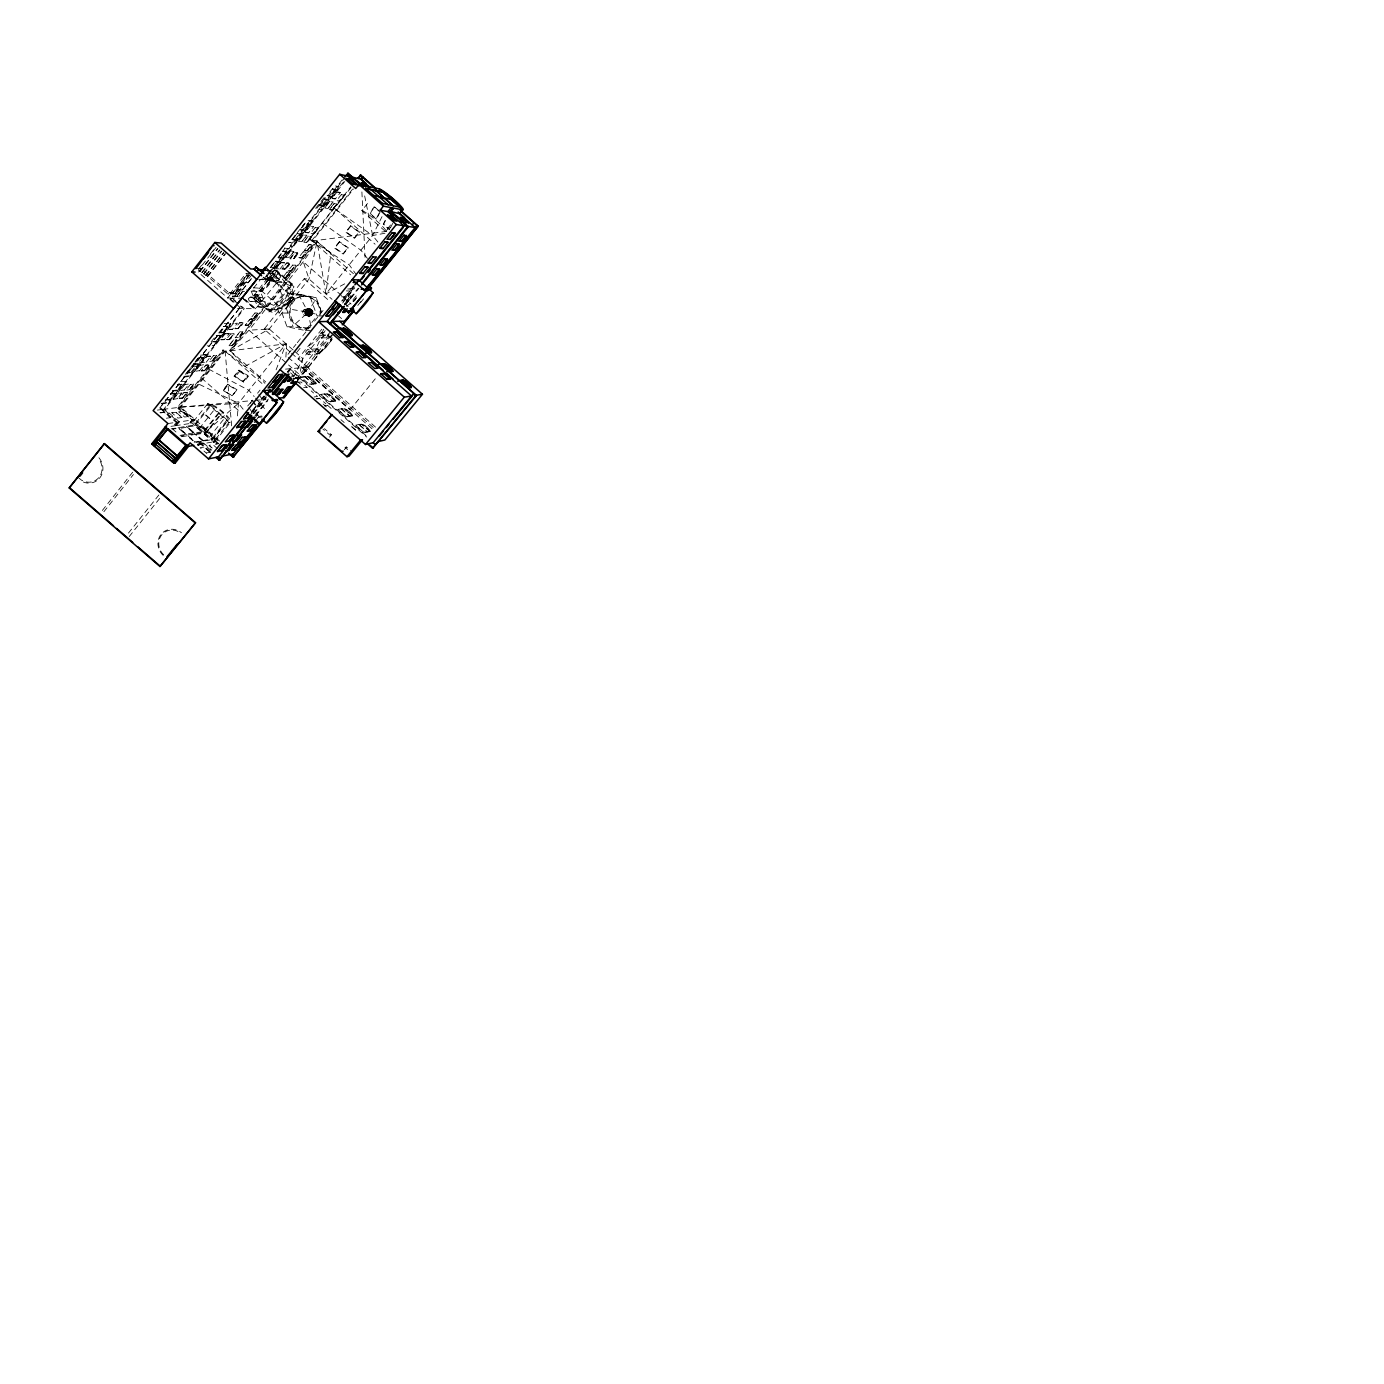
<?xml version="1.0" encoding="UTF-8"?>
<svg xmlns="http://www.w3.org/2000/svg" width="1384" height="1384" viewBox="0 0 1384 1384"><rect width="100%" height="100%" fill="white"/><g stroke="black" fill="none" stroke-linecap="round" stroke-linejoin="round"><path stroke-width="0.75" stroke-dasharray="5 3.75" d="M311.383 313.753C312.836 307.646 310.051 319.825 308.684 314.116C303.321 303.788 312.801 312.213 311.383 313.753C300.311 309.359 308.407 310.033 311.954 313.338C309.238 316.936 300.449 303.944 312.23 312.524M305.207 311.487L305.034 312.507L305.207 311.487L311.919 312.386L308.355 316.106L307.871 312.248L309.22 308.528L310.327 311.988L312.957 312.127L311.089 311.815L310.95 309.393L306.366 315.12L312.178 311.365C308.978 314.185 313.96 307.853 311.383 312.248C313.77 319.029 304.048 311.019 307.577 308.528L308.926 312.248L312.542 313.926L312.455 310.985L305.258 313.476L312.836 312.005L312.455 310.985L305.189 312.524L311.815 311.832L305.812 309.757M311.988 313.926L311.642 311.659L311.348 312.542L308.269 308.459L309.047 316.036L310.967 311.538L311.002 312.992L312.801 312.992M312.144 311.746C310.31 314.773 309.22 308.84 305.397 310.241L306.712 308.995L308.926 312.248C317.438 308.303 307.127 317.403 306.123 312.386L306.937 312.057C308.563 305.38 311.573 315.396 312.178 311.365M307.04 312.438C308.649 305.207 312.663 320.777 306.988 312.576C302.854 319.773 315.016 308.736 310.639 314.877L310.12 311.262C312.542 304.826 304.774 314.566 307.732 315.656M309.393 309.48C312.161 309.497 312.092 312.836 309.047 312.576L307.992 312.386A2.699 2.543 67.8 0 0 302.871 312.057L302.854 313.441A2.699 2.543 67.8 0 0 307.542 314.41L308.684 310.466M305.414 313.528C302.94 312.265 309.168 316.313 309.03 311.642M306.245 311.59L309.255 312.023L309.912 313.303L309.272 314.981L308.667 312.922L307.542 313.805M311.832 311.556L309.168 310.397A2.63 2.474 67.8 0 0 305.155 311.746A2.63 2.474 67.8 0 0 308.528 314.722L310.518 311.625M311.158 315.517C311.867 309.307 311.227 313.476 308.009 314.341L309.739 314.099L310.379 311.694M308.667 312.922C316.573 311.175 305.847 315.223 310.448 310.881M309.964 315.016L309.999 312.248L311.625 312.922L311.677 311.746L310.103 309.532L309.341 311.729L306.487 313.355L311.971 310.068L308.926 312.248L308.528 308.338M311.954 312.109L311.954 313.338M312.265 312.992L312.057 311.037M311.417 313.13C315.396 310.397 310.57 312.507 312.317 312.784L312.334 312.075M320.863 312.576L320.898 311.106A16.227 15.293 67.8 0 0 315.223 300.051L307.905 296.366L302.94 296.072M310.76 309.757L311.244 313.026M311.262 314.566L311.262 311.694L310.639 314.877M306.937 312.317L307.248 314.03L309.116 313.891L310.362 311.348C313.234 312.023 307.611 317.628 306.02 313.805M308.251 313.216L308.217 314.22L307.283 313.026L309.047 312.576M310.137 312.87C307.196 316.14 304.532 308.788 308.995 312.057L311.21 312.369L311.037 310.777M285.882 357.072L286.626 344.27M237.391 415.909L238.48 403.298L286.055 343.786L230.28 350.879L224.122 351.207L222.824 350.083L177.1 407.796L192.635 420.321L178.138 407.675L223.81 350.031L262.51 383.939M310.431 312.092C314.739 314.116 305.916 307.853 310.103 309.532M325.205 330.69L302.854 358.543L299.653 374.718L297.179 378.23M311.521 312.144L310.656 312.767L311.089 311.21M276.091 369.857L286.055 343.786L244.985 366.345L230.28 350.879L269.257 329.011L309.03 279.032L317.04 241.508L311.556 240.885L309.445 239.034L350.809 186.805M311.262 311.711L312.317 312.784M307.196 313.147L311.106 312.992L312.092 311.573M311.123 312.801L308.718 309.618L309.013 312.697M309.099 314.012L309.359 313.026L307.49 313.511M305.328 310.587L304.843 311.625L289.342 309.065M305.483 310.518L305.172 311.59L309.739 313.13L308.338 313.338L309.065 314.185L311.798 313.199M305.881 310.587L305.812 313.476M306.141 311.867L306.487 310.76M308.234 311.884L306.279 311.383L309.116 308.857M309.255 312.023L311.711 312.386L310.206 313.441M309.878 312.646C312.057 312.749 305.587 311.677 309.514 308.39L310.673 308.84M311.348 312.922L311.037 310.362L308.909 308.909M310.95 309.393L311.4 311.711M344.547 305.034L352.505 288.08M293.65 377.123L302.854 358.543L294.74 351.398M378.853 213.603L376.258 218.862L370.635 213.88L374.078 206.821L379.735 211.839M380.168 211.873L376.431 219.399L370.203 213.845L373.888 206.303L378.593 210.472M382.019 216.648L372.642 235.505L325.915 293.927L317.04 241.508L230.28 350.879L265.797 382.001M385.115 220.437L383.247 224.191L389.475 229.727M385.427 220.713L383.679 224.208L389.302 229.208L391.067 225.713M390.426 227.858L393.264 222.253M298.477 377.711L297.56 379.095M305.172 310.916L306.002 309.67L312.04 314.756M305.743 311.019L307.058 309.099M307.006 311.798L308.511 310.898L307.058 311.711L309.289 313.943M311.487 314.756L312.127 313.476L309.203 311.331M309.065 311.798L307.611 310.431L310.725 312.922L310.829 311.729L310.552 312.68L311.711 312.213L309.307 310.016L315.223 300.051L314.306 300.034M310.933 312.04L310.95 314.497L307.888 315.604M312.455 313.753L310.812 315.414M310.864 311.919L311.365 310.172M344.685 283.841L325.915 293.927L330.914 252.995L317.04 241.508L303.269 261.766L248.964 330.188L230.28 350.879M199.14 268.427L201.666 265.174M210.576 253.791L215.644 247.286M216.112 247.338L198.327 270.088L207.842 276.437L228.1 294.256L230.574 294.308L227.685 297.993L198.379 272.25L201.268 268.548L230.574 294.308M199.746 271.316L217.513 248.566M200.196 271.351L217.963 248.618M201.683 272.648L219.45 249.916M202.237 272.683L219.987 249.968M203.569 273.842L221.336 251.144M204.019 273.876L221.769 251.179M205.749 275.399L223.516 252.701M206.13 275.416L223.879 252.736M207.271 276.419L225.021 253.739M207.842 276.437L225.575 253.791M228.1 294.256L229.588 292.353L235.488 293.045M229.588 292.353L230.488 293.131L246.162 273.236M230.73 292.924L231.889 293.944L247.234 274.482L246.075 273.444L250.729 273.703L234.796 293.616M232.356 293.564L239.397 284.62L244.259 284.412M247.096 274.845L239.986 283.858L244.397 284.031M250.106 272.717L234.536 292.491L236.647 294.065M249.483 274.983L232.27 296.626L238.636 296.764M233.118 302.196L230.125 299.55L231.301 298.062L238.809 304.67M230.125 299.55L232.235 298.079L241.906 298.252M234.19 296.66L238.757 290.865M251.888 274.724L234.571 296.349L238.74 296.487L242.857 291.263M236.629 296.384L240.695 291.245L238.636 291.194M236.526 296.712L241.075 290.934M242.46 289.844L251.352 278.565M242.823 289.533L247.892 283.115M248.393 282.492L253.445 276.073M239.034 296.435L243.186 290.986L236.768 291.021M315.621 208.344L324.617 196.943M193.812 363.594L183.19 377.071L190.092 376.465L207.237 354.788L203.102 354.339M195.144 361.916L199.14 356.864M282.267 251.663L284.81 248.445M291.851 239.588L304.618 223.43M187.151 372.296L192.082 366.206L197.012 366.258L192.186 365.912L192.93 366.552L187.895 372.936L187.151 372.296L191.995 372.607L187.895 372.936M194.919 362.349L198.708 357.539L203.517 357.937L198.708 357.539M211.129 341.831L216.094 335.707L220.592 335.62L215.523 342.021L211.129 341.831L215.247 341.346M301.297 228.014L305.207 223.049L309.307 224.052L304.117 230.626L300.553 230.177L305.207 223.049M325.344 197.583L316.33 208.984L322.143 209.935L321.434 209.295L339.288 186.719L339.997 187.342L336.226 186.563M218.707 332.99L223.81 326.555L227.737 326.468L222.668 332.887L218.309 332.644L222.392 332.212M270.174 267.614L275.347 261.057L279.499 261.766L274.343 268.271L270.641 268.029L275.347 261.057M277.942 257.666L283.132 251.109L286.782 251.438L282.094 258.393L277.942 257.666L281.748 257.632M292.145 239.692L297.37 233.1L292.145 239.692L296.314 240.591L300.933 233.533L296.314 240.591M301.539 227.858L305.068 223.395L309.307 224.052M319.202 205.455L324.444 198.812L327.887 199.434L328.596 200.057L323.372 206.666L319.202 205.455L323.372 206.666M329.859 192.03L332.229 189.02L336.485 189.989L331.243 196.615L327.108 195.334L330.672 195.628M177.273 423.366L159.696 408.038L163.658 403.021M164.99 401.343L241.248 306.002L244.259 308.632L163.693 410.512M197.86 363.352L193.656 363.94L194.4 364.597L199.452 358.197M278.426 258.099L283.132 251.109M319.912 206.095L325.153 199.434L324.444 198.812M327.818 195.974L333.094 189.297L332.368 188.674L336.485 189.989M159.696 408.038L241.248 306.002M342.159 179.903L264.465 278.201L266.195 279.724L263.133 277.129L266.143 279.776M165.267 399.907L169.488 399.422L175.007 393.592L170.024 399.889L165.803 400.374M181.598 384.095L177.152 390.893L182.134 384.579L177.429 384.493M191.269 371.95L196.286 365.618M202.773 357.297L197.739 363.663L198.483 364.303L194.4 364.597M220.592 335.62L215.523 342.021M227.737 326.468L222.668 332.887M345.775 176.512L265.365 278.253L267.095 279.758L344.824 181.46M279.032 261.351L274.343 268.271M286.782 251.438L282.094 258.393M308.736 223.551L304.117 230.626M322.662 206.043L327.887 199.434M335.776 189.349L330.534 195.992L331.243 196.615M161.184 403.367L168.26 402.519L185.854 381.465L178.346 381.621M184.159 376.275L189.349 375.825L206.493 354.131M213.932 345.533L230.817 323.32L213.932 345.533L207.219 345.844M266.593 270.486L272.821 270.866L290.882 249.033L273.288 271.281L267.077 270.901M294.757 242.944L312.473 220.54L295.328 243.446L288.72 242.304L295.328 243.446M162.672 410.633L243.325 308.632L240.314 305.985M253.653 295.761L344.062 181.252M185.006 384.337L180.041 390.617L184.245 389.907M200.334 364.943L195.334 371.275L199.486 370.652M303.442 234.778L298.269 241.318L301.798 241.698L306.937 235.211L303.304 235.124L298.65 241.006L301.937 241.352L306.556 235.522M310.275 225.955L305.103 232.477L308.597 232.927L313.736 226.422L310.137 226.284M329.79 201.355L324.583 207.946L327.991 208.517L333.163 201.96L329.651 201.701L324.963 207.635L328.129 208.171L332.8 202.272M173.536 399.094L178.017 393.437L181.84 393.021L177.394 398.644L173.156 399.405L178.121 393.142L182.221 392.693L177.29 398.938M233.55 323.25L228.498 329.634L232.356 329.53L237.391 323.181L233.429 323.562M285.986 256.992L290.623 251.144L293.944 251.456L289.342 257.268L285.623 257.303L290.761 250.815L294.325 251.144L289.204 257.597M253.618 298.477L275.762 270.486L276.99 270.572L292.318 284.083L270.174 311.954L253.618 298.477L270.174 311.954M254.898 298.512L262.96 288.305A5.709 1.367 -50 0 0 268.427 284.17A5.709 1.367 -50 0 0 269.447 279.845M276.99 270.572L270.797 278.409A8.2 1.938 -49.1 0 1 269.136 284.585A8.2 1.938 -49.1 0 1 261.213 290.519L252.649 290.259M256.178 298.408L277.146 271.939L293.996 286.799L290.052 293.719L291.021 284.17L293.287 293.806L281.644 308.424L270.036 310.604L278.357 308.407L273.011 313.216L256.178 298.408L281.644 308.424M184.141 390.202L189.089 383.939L184.902 384.631M199.365 370.947L204.348 364.667L200.23 365.255M206.13 362.314L211.112 356.017L207.133 356.259L202.133 362.591L206.233 362.02M279.879 269.102L284.983 262.649L281.385 262.389L276.246 268.859L280.018 268.773M190.525 384.285L185.785 390.288L189.089 389.683M213.534 355.532L208.759 361.553L211.977 361.086L216.302 355.619M230.799 333.717L226.007 339.772L229.069 339.651A3.944 0.917 -48.7 0 0 232.668 336.589A3.944 0.917 -48.7 0 0 233.844 333.63L230.695 333.994M290.259 258.583L294.723 252.943L297.318 253.185M308.321 236.093L303.407 242.304L306.279 242.321M334.149 203.465L329.202 209.728L331.849 210.16A4.014 0.934 -49.8 0 0 335.378 207.237A4.014 0.934 -49.8 0 0 336.796 203.932L334.028 203.759L329.513 209.451L331.987 209.866M303.719 242.044L308.2 236.387L311.054 236.422A3.996 0.934 -49.5 0 1 309.722 239.64C302.127 247.598 314.67 231.612 309.618 239.622A3.996 0.934 -49.5 0 1 306.158 242.598L311.054 236.422M315.258 227.443L310.345 233.671L313.182 233.706L317.663 228.066M341.433 194.469L336.468 200.732L339.218 200.922M182.429 398.142L187.151 392.191L183.934 392.537L179.193 398.505L182.429 398.142A3.91 0.9 -48.2 0 0 186.096 395.011A3.91 0.9 -48.2 0 0 187.151 392.191M193.708 383.974L188.985 389.942A3.91 0.9 -48.3 0 0 192.635 386.828A3.91 0.9 -48.3 0 0 193.708 383.974L190.421 384.544M204.278 370.774L209.019 364.788L205.887 365.013L201.113 371.033L204.278 370.774A3.927 0.9 -48.5 0 0 207.911 367.694C212.167 360.134 200.507 375.739 207.808 367.694A3.927 0.9 -48.5 0 0 209.019 364.788M284.723 269.171L289.585 263.029L286.765 262.822L281.886 268.998L284.723 269.171A3.979 0.934 -49.3 0 0 288.287 266.178C293.01 258.272 280.848 274.205 288.201 266.178A3.979 0.934 -49.3 0 0 289.585 263.029M297.629 252.909L292.751 259.085A3.979 0.934 -49.4 0 0 296.314 256.092C301.072 248.134 288.875 264.119 296.228 256.092A3.979 0.934 -49.4 0 0 297.629 252.909L294.844 252.667L289.948 258.843L292.872 258.791M216.631 355.342L211.873 361.345A3.927 0.917 -48.5 0 0 215.506 358.266A3.927 0.917 -48.5 0 0 216.631 355.342L213.43 355.792M229.069 339.651L233.844 333.63M237.858 328.665L242.667 322.61L239.657 322.662L234.847 328.752L237.858 328.665A3.944 0.917 -48.8 0 0 241.473 325.621A3.944 0.917 -48.8 0 0 242.667 322.61M331.849 210.16L336.796 203.932M315.137 227.737L317.974 227.806L313.061 234A3.996 0.934 -49.6 0 0 316.607 231.042L317.939 228.204M341.294 194.763L344.028 194.971L339.08 201.216A4.014 0.934 -49.8 0 0 342.609 198.293L343.889 195.3M309.445 239.034L351.674 186.788M243.29 298.996L255.088 309.393L255.659 308.684L245.314 299.601M258.652 279.43L278.115 280.346L279.378 279.482L255.088 309.393M178.38 408.92L224.122 351.207M311.556 240.885L352.609 189.072M233.481 339.945L228.723 345.931L231.837 345.516M287.145 271.904L282.319 277.994L285.242 277.855L289.619 272.337M292.785 264.915L287.958 271.022L290.744 271.195A3.927 0.9 -49.3 0 0 294.256 268.219A3.927 0.9 -49.3 0 0 295.553 265.123L292.664 265.192M303.356 251.68L298.494 257.787L301.245 258.029A3.944 0.917 -49.4 0 0 304.757 255.071L305.933 252.234M229.052 345.654L233.377 340.204L236.474 339.824A3.893 0.9 -48.7 0 1 235.315 342.748C227.841 350.671 239.847 335.239 235.211 342.765A3.893 0.9 -48.7 0 1 231.733 345.792L236.474 339.824M235.453 337.523L239.778 332.056L242.875 332.039L238.446 337.385M255.037 312.853L250.262 318.874L253.203 318.839A3.91 0.9 -48.9 0 0 256.749 315.846L257.822 313.13M179.418 408.799L225.108 351.155L259.292 377.278L264.932 383.351M356.588 275.07L349.2 264.811L312.334 240.972L353.525 189.002M242.857 331.71L238.117 337.679A3.893 0.9 -48.8 0 0 241.681 334.651A3.893 0.9 -48.8 0 0 242.857 331.71L239.882 331.797L235.142 337.782L238.221 337.419M247.995 325.292L252.753 319.306L249.812 319.323L245.055 325.344L247.995 325.292A3.893 0.9 -48.9 0 0 251.559 322.282C255.971 314.618 244.224 330.222 251.456 322.282A3.893 0.9 -48.9 0 0 252.753 319.306M257.632 313.113L253.307 318.579L250.59 318.614M289.931 272.077L285.121 278.132A3.927 0.9 -49.2 0 0 288.65 275.174A3.927 0.9 -49.2 0 0 289.931 272.077L287.024 272.181M290.744 271.195L295.553 265.123M301.245 258.029L306.072 251.923L303.234 251.957M306.954 250.867L311.781 244.778L309.082 244.484L304.221 250.608L306.954 250.867A3.944 0.917 -49.5 0 0 310.466 247.926A3.944 0.917 -49.5 0 0 311.781 244.778M253.203 318.839L257.96 312.853L254.933 313.113M102.364 510.437L133.245 471.494M229.346 350.93L264.24 306.919M283.547 282.578L316.209 241.404M103.869 511.751L133.418 474.504M257.614 306.729L272.994 310.016L282.838 297.82L277.267 282.336L261.853 279.066L270.849 279.482L285.934 282.682L266.645 306.798L257.614 306.729L250.833 290.207M174.246 424.663L177.083 422.189L174.246 424.663L175.422 425.701L178.346 422.016L163.745 409.283L157.378 410.096M175.249 425.718L178.173 422.051M176.443 425.545L179.349 421.878L193.985 419.75L191.113 423.348L176.443 425.545L175.249 424.507M268.928 311.954L291.107 284.031L292.318 284.083M261.213 290.519L278.374 305.639L287.993 293.546L270.797 278.409L262.441 278.063M288.045 313.043L279.049 313.061L277.336 308.407L289.031 293.685L297.923 293.927L316.209 297.664L322.126 313.891M289.948 351.813L264.154 329.132L304.203 278.772L309.03 279.032L332.056 299.342M191.113 423.348L190.058 422.431L192.497 419.352L193.552 420.286M190.058 422.431L193.518 419.214M279.049 313.061L293.702 294.636L302.525 294.878M207.565 403.799L192.134 423.193A14.688 3.495 38.1 0 1 208.154 431.635A14.688 3.495 38.1 0 1 213.482 441.825L228.948 422.483A14.722 3.356 38.3 0 0 223.499 412.397A14.722 3.356 38.3 0 0 207.565 403.799L228.948 422.483M390.548 224.987L385.392 231.439L361.864 210.576L369.597 200.87M287.682 304.445L293.235 297.768A4.394 0.969 -49.1 0 1 291.903 300.778L291.194 301.66A4.394 0.969 -49.1 0 1 288.322 304.255L287.526 304.428A4.394 0.969 -49.1 0 1 288.858 301.435L289.567 300.536A4.394 0.969 -49.1 0 1 292.941 297.733L293.01 297.75M287.941 304.411L293.235 297.768M277.336 308.407L286.367 308.459L297.923 293.927M209.676 405.65L194.244 425.026L171.149 428.867M195.282 424.957L210.956 405.547A11.626 2.647 38.3 0 1 222.582 412.536A11.626 2.647 38.3 0 1 227.962 420.407L212.513 439.714L195.542 424.905A11.608 2.751 38.1 0 1 207.202 431.791A11.608 2.751 38.1 0 1 212.513 439.714M223.43 390.202L227.824 384.7L236.664 390.219L232.287 395.72L223.689 390.599L227.824 384.7M238.982 370.566L239.553 371.466L235.142 377.002L234.571 376.102L238.982 370.566L247.528 375.773L248.117 376.656L243.705 382.174L234.017 376.223L238.913 370.082L248.082 375.652L243.203 381.759M199.313 428.469L214.745 409.128M243.705 382.174L243.134 381.275L247.528 375.773M218.274 413.141L202.825 432.517L180.958 436.098M219.208 413.02L203.759 432.362L207.202 431.791M204.59 434.057L220.039 414.698M205.524 433.901L222.582 412.536M210.783 450.302L200.196 441.063L197.272 444.731L198.102 445.458L200.732 443.174L199.054 445.285L198.223 444.558L201.147 440.89L211.735 450.129M128.487 533.065L159.471 494.261M129.231 536.542L160.215 497.756M209.347 437.223L224.779 417.899M226.613 420.442L211.147 439.766L195.352 442.551L178.086 427.5M212.236 439.749L227.962 420.407M198.223 444.558L212.496 441.998L215.368 438.399L218.603 441.237M213.067 442.499L215.368 440.666L214.053 442.309L212.496 441.998M214.883 441.669L230.332 422.362M281.955 313.043L287.007 326.78L305.397 330.551L317.074 315.95L322.853 315.915M385.963 231.232L391.274 224.589M287.976 354.321L295.968 344.357M297.3 342.678L313.268 322.732M314.601 321.071L318.597 316.071M319.929 314.41L323.925 309.428M257.562 393.177L260.019 390.115M247.701 405.945L252.39 400.633M250.193 403.367L252.493 400.132M296.937 352.176L300.882 347.246M261.42 398.557L263.981 395.997M256.196 406.342L251.49 411.671L260.244 401.429M261.247 400.149L265.053 395.392M251.68 412.345L256.576 406.239L253.514 401.654M249.812 415.286L252.338 412.121M261.818 416.013L259.137 416.428L252.943 411.29L264.776 396.551M344.495 297.197L349.702 290.692M353.508 285.848L351.155 288.789L348.093 288.668M348.214 306.677L341.831 301.055L353.525 286.471M253.03 413.695L266.368 397.07M343.18 301.349L353.958 287.907M253.929 413.557L265.918 398.627M287.232 372.054L289.896 368.732L307.577 367.141L297.249 379.977M321.849 329.184L298.01 358.888L302.854 358.543M342.627 303.027L354.737 287.941M287.872 371.881L289.81 369.476M287.768 372.988L290.657 369.407M253.653 288.01L260.4 279.585L269.205 279.983M266.645 306.798L259.967 290.484L268.219 279.793L269.672 278.426L270.849 279.482M305.449 352.228L307.715 349.391L316.521 348.872L319.306 351.311L317.057 354.096L308.269 354.702L305.449 352.228L319.306 351.311L317.957 350.117A9.238 3.616 -55.9 0 1 321.209 338.855A9.238 3.616 -55.9 0 1 329.029 336.347L317.957 350.117M332.679 334.772L330.43 337.575L321.78 337.938L318.96 335.464L321.244 332.627L326.434 332.437M254.985 415.65L268.288 399.076M255.884 415.511L267.839 400.616M344.858 304.826L358.197 288.201M254.673 418.262L259.552 412.328L255.729 413.176M345.637 304.826L358.975 288.235M308.269 354.702L310.535 351.882L307.715 349.391M321.78 337.938L324.064 335.101L328.371 334.945M255.659 420.632L259.24 416.169M356.19 295.83L351.674 301.435L353.56 301.452L356.916 297.266M356.276 297.889L353.768 301.003L352.193 300.968M316.521 348.872L314.289 351.64L317.057 354.096A12.664 2.508 -48.9 0 0 323.942 349.322A12.664 2.508 -48.9 0 0 332.073 339.27M318.96 335.464L327.645 335.118L329.894 332.316M329.081 334.132L302.093 367.729L350.014 409.82L351.64 408.47M375.497 427.102L306.193 366.189L303.771 366.397L302.75 367.66L350.619 409.733M293.391 380.168L295.553 377.469L298.096 377.209M306.193 366.189L305.172 367.452L300.051 367.85L288.132 357.297M331.624 334.963L299.653 374.718L288.564 364.978M297.577 380.271L331.658 337.904M357.781 305.432L361.656 300.605M297.3 381.171L332.229 337.782M360.428 302.733L365.791 296.055M350.014 409.82L377.157 376.483M329.513 437.136L331.433 434.784L324.444 428.659M344.287 449.748L346.536 447.015L350.671 450.648M309.428 310.016L306.539 310.967M305.916 314.272L294.93 324.288M309.272 314.981L310.656 314.03M306.106 310.431L308.113 309.359M308.39 310.967L309.826 310.379A2.612 2.474 67.8 0 1 309.151 314.722L307.144 314.998M307.058 311.711L310.829 311.192M311.625 313.874C307.058 317.836 306.037 307.144 311.279 310.397M308.009 314.341L310.016 311.711M207.444 430.459L238.48 403.298L243.584 409.802M309.566 314.185L310.31 313.216L311.763 314.082L310.154 312.473M346.294 306.348L355.048 300.172M309.168 312.819L310.76 311.919M187.619 416.342L187.757 416.273A3.72 0.882 38 0 0 185.992 413.851A3.72 0.882 38 0 0 182.48 411.671L182.221 411.636M306.054 309.791L307.888 308.667M307.231 310.933L309.341 311.452L309.653 310.293L311.538 311.746M305.829 315.05L307.68 314.099A2.906 2.751 67.8 0 0 305.968 309.341L305.241 309.289A2.906 2.751 67.8 0 0 302.785 312.369L302.958 313.113A2.906 2.751 67.8 0 0 305.103 315.016L308.684 314.895L311.106 327.402M311.383 315.085L308.148 315.31L306.245 312.888M309.964 315.846L311.348 315.414M260.071 301.747L260.227 301.677A3.72 1.003 68.4 0 0 259.794 298.338A3.72 1.003 68.4 0 0 257.787 294.965L257.58 294.878M311.192 311.85L311.867 312.005M182.775 397.848L187.03 392.45M189.314 389.648L193.587 384.25M212.202 361.051L216.51 355.619M229.398 339.374L233.861 333.959M238.204 328.371L242.667 322.956M253.514 318.562L256.645 315.846A3.91 0.9 -48.9 0 0 257.96 312.853M285.45 277.855L289.792 272.371M291.055 270.901L295.415 265.417M346.536 447.015L344.997 447.361L349.149 451.011M301.574 257.735L304.67 255.071A3.944 0.917 -49.4 0 0 306.072 251.923M303.875 296.089L299.013 296.903M307.334 308.667L308.822 308.459M307.213 309.03L310.777 309.203M307.265 250.59L311.642 245.072M309.047 316.036L310.518 315.846M367.296 431.531L369.217 431.133M369.874 431.548L364.13 432.76L355.515 425.199L361.362 424.058A5.778 1.142 39.5 0 1 367.21 427.483A5.778 1.142 39.5 0 1 369.874 431.548L361.362 424.058M331.433 434.784L329.876 435.095L322.87 428.971M359.753 424.923L361.691 424.542M206.372 452.983L210.091 452.257M313.389 233.723L316.521 231.042A3.996 0.934 -49.6 0 0 317.974 227.806M215.817 444.229L218.655 443.71M384.977 233.256L372.642 235.505L336.727 210.212M215.437 444.022L218.499 443.468M198.102 445.458L199.054 445.285M349.218 415.944L345.931 416.532L338.284 409.82L341.623 409.266M351.501 415.529L349.529 415.875L341.986 409.232L343.976 408.92M352.176 415.944L346.242 416.999L337.627 409.422L343.647 408.436A5.795 1.142 39.4 0 1 349.564 411.913A5.259 1.038 39.4 0 1 352.159 415.511L344.46 408.747A5.259 1.038 39.4 0 1 349.425 411.93A5.795 1.142 39.4 0 1 352.176 415.944L343.647 408.436M194.123 442.136L215.368 438.399M315.552 383.472L315.812 383.42A5.294 1.038 39.2 0 0 313.13 379.908A5.294 1.038 39.2 0 0 308.078 376.638L307.802 376.656M181.633 436.704L187.238 435.787L192.947 440.769M180.093 435.372L185.646 434.455L178.571 428.296L172.862 429.075M339.409 200.94L342.523 198.275A4.014 0.934 -49.8 0 0 344.028 194.971M258.081 417.553L262.251 416.895M324.462 405.945L327.61 405.46M170.976 426.358L175.422 425.701M332.247 401.066L328.856 401.568L321.192 394.838L324.635 394.388M332.558 400.997L334.599 400.703M335.274 401.118L329.167 402.017L320.534 394.44L326.728 393.61A5.813 1.142 39.3 0 1 332.696 397.122A5.813 1.142 39.3 0 1 335.274 401.118L326.728 393.61M167.931 423.539L178.346 422.016M316.521 398.973L319.721 398.523M187.791 416.601L184.608 417.051L178.605 411.827L181.823 411.411A4.048 0.952 38 0 1 186.096 413.833A4.048 0.952 38 0 1 187.791 416.601L181.823 411.411M316.088 398.713L319.514 398.229L325.88 403.817M166.34 418.228L170.543 417.639M314.099 396.966L317.542 396.481L311.175 390.893M324.998 394.353L327.057 394.077M172.048 412.847L175.889 412.345L181.546 417.276M160.406 412.916L164.367 412.397L170.094 417.38M312.334 240.972L386.759 231.387M159.939 412.657L164.194 412.103M161.738 403.851L168.26 402.519M303.615 387.693L306.885 387.312M309.186 384.112L312.697 383.714M315.812 383.835L309.497 384.562L300.847 376.967L307.248 376.31A5.83 1.142 39.2 0 1 313.268 379.891A5.83 1.142 39.2 0 1 315.812 383.835L307.248 376.31M179.522 398.229L182.532 397.883M310.466 312.507L308.113 309.947M297.404 382.365L300.933 381.967L307.317 387.572M170.267 393.558L174.47 393.108M170.82 394.042L175.007 393.592M183.83 392.779L186.823 392.468M172.412 390.842L177.152 390.893M293.183 378.541L296.505 378.195M301.522 377.382L305.068 377.019M293.373 378.818L296.937 378.455L290.553 372.85M295.674 377.209L298.408 377.486M172.792 390.513L176.702 390.115M291.661 376.31L293.373 376.137M291.851 375.877L293.91 375.687M177.982 384.977L182.134 384.579M177.325 384.787L181.2 384.423M219.589 441.046L180.733 407.138L253.134 400.53M255.262 400.339L265.953 399.37M285.502 369.13L289.048 368.819L366.777 437.084M204.365 370.514L201.441 370.756L205.784 365.272L208.69 365.065M312.68 311.988L308.926 312.248L310.466 308.718L311.487 309.393M180.733 407.138L238.48 403.298L197.341 383.42M207.012 356.57L210.731 356.345M198.604 357.851L202.393 357.626M293.114 349.979L269.257 329.011L248.964 330.188L286.99 363.577M200.472 355.186L207.237 354.788M222.824 350.083L223.81 350.031M220.765 339.564L224.416 339.426M226.336 339.512L229.173 339.391M216.215 335.395L220.177 335.274M225.315 333.821L228.931 333.717M305.397 330.551L311.262 330.378M264.154 329.132L269.257 329.011M306.262 328.233L307.196 328.216L299.307 326.607L295.865 324.271A16.227 15.293 67.8 0 1 299.947 296.92L306.573 309.445L308.58 309.532M228.879 329.305L232.495 329.219M235.159 328.475L237.979 328.406M287.007 326.78L293.045 326.641L307.213 329.548M248.099 325.032L245.366 325.084L249.708 319.6L252.424 319.566M227.339 326.105L223.81 326.555M223.274 326.503L226.959 326.434M224.243 323.441L231.215 323.683M239.553 322.939L242.338 322.887M305.847 314.341L304.999 313.113M305.466 313.77L306.573 315.206M309.722 314.064L309.203 314.566A2.612 2.474 67.8 0 1 305.777 311.746A2.612 2.474 67.8 0 1 309.808 310.293M307.836 312.403L310.31 312.992M310.345 312.749L318.701 314.791M308.286 311.988L311.798 311.867M307.559 310.864L309.532 311.158L308.303 311.348M305.241 309.289L307.577 309.324M270.572 309.878L271.818 309.895M237.546 308.615L255.659 308.684M239.138 307.49L240.072 307.49L235.557 303.528M284.516 304.826L287.543 304.843M260.106 302.11L257.199 302.075L254.431 294.446L257.355 294.515A4.066 1.09 68.4 0 1 259.898 298.338A4.066 1.09 68.4 0 1 260.106 302.11L257.355 294.515M251.058 301.591L261.092 301.729M227.685 297.993L231.301 298.062M348.249 301.176L346.657 301.141L350.446 296.418L352.038 296.453M232.529 296.418L234.259 296.453M290.519 297.283L293.235 297.352M296.557 294.723L316.209 297.664M250.573 297.11L260.625 297.318M231.889 293.944L236.802 293.668M254.673 294.792L257.372 294.844M341.554 296.781L344.651 296.868M230.488 293.131L236.889 293.443M243.048 291.332L244.553 291.367M252.026 291.28L261.161 291.54M237.685 289.688L247.148 289.983M346.277 290.899L349.339 291.003M253.445 287.82L261.732 288.287M239.259 285L241.387 285.087M241.733 284.948L243.515 285.017M347.73 288.979L351 289.118M240.591 283.357L244.484 283.824M290.813 285.986L285.502 283.582M243.169 282.89L248.134 282.474M273.461 281.333L276.281 281.385M277.129 282.301L285.934 282.682M269.136 277.873L278.72 278.357M246.888 275.364L248.878 275.468M266.161 276.073L267.06 276.108M268.669 273.375L278.253 273.911M196.251 268.254L201.268 268.548M288.27 270.745L290.848 270.918M284.844 268.894L282.198 268.721L286.644 263.098L289.273 263.306M270.555 267.302L274.015 267.527M308.269 308.459L309.774 308.528M308.096 315.985L309.601 316.036M281.246 262.718L284.62 262.96M275.208 261.403L279.499 261.766M298.806 257.528L301.366 257.753M282.993 251.438L287.249 251.853M284.325 248.03L290.882 249.033M307.075 250.59L304.549 250.348L308.961 244.76L311.469 245.037M269.672 280.035L275.952 281.281M288.858 301.435L291.194 301.66M289.567 300.536L291.903 300.778M292.526 239.38L295.882 239.743M297.214 233.429L301.504 234.034M305.466 232.183L308.736 232.581M300.363 229.346L303.684 229.779M269.396 279.966L270.278 280.122M313.043 221.059L307.161 220.194M261.541 288.097L262.96 288.305M270.053 280.052L272.89 280.571M319.566 205.143L322.801 205.697M324.306 199.158L328.596 200.057M332.264 198.102L335.395 198.69M336.952 192.168L340.066 192.791M289.031 293.685L293.702 294.636M312.663 313.009L308.926 312.248L311.296 309.289L312.109 310.362M272.873 280.589L273.911 280.779M335.516 185.923L339.288 186.719M266.091 279.793L273.703 281.402M273.807 280.779L274.845 280.987M274.672 280.969L275.641 281.177M310.673 311.954L311.746 312.767M309.22 308.528L311.521 309.687M307.992 309.359L309.86 310.154M307.075 315.31L308.649 315.985M307.179 315.656L308.355 316.106M234.571 376.102L243.134 381.275M239.553 371.466L248.117 376.656M306.366 315.12L307.404 315.777M78.663 477.878L81.241 479.988A14.965 13.857 58.7 0 0 99.112 477.272A14.965 13.857 58.7 0 0 98.299 458.329M217.599 448.745L212.911 444.662L208.984 445.371L212.133 448.105M209.434 445.613L212.254 448.087M202.86 440.372L196.078 434.455L203.275 433.261L210.005 439.126M186.252 426.255L203.327 441.15M202.462 440.648L195.265 434.386L187.74 435.631L195.006 441.963M179.349 421.878L164.765 409.162L179.695 407.277L194.573 420.13M160.717 407.917L178.276 423.227M199.901 442.465L210.42 451.617M210.524 452.516L204.209 446.997L200.178 447.741L206.545 453.277M198.95 442.62L209.468 451.807M172.204 428.694L177.273 433.123M201.545 378.126L240.643 412.311M210.714 405.599L227.685 420.442M206.095 415.113L211.648 419.957M205.541 415.062L211.7 420.442M214.797 440.181L218.499 443.399M213.811 440.354L217.513 443.572M204.175 432.587L212.219 439.472A11.072 2.63 38.1 0 0 209.226 433.867L207.358 432.067M191.078 422.276L214.053 442.309M327.402 405.166L333.769 410.754M351.709 426.635L358.058 432.206M351.917 426.929L357.643 431.964M297.197 381.257L300.432 384.112M323.112 404.024L326.365 406.879M340.948 419.681L344.183 422.518M208.673 369.13L248.861 390.305L254.206 396.551M327.645 335.118L330.43 337.575M321.244 332.627L324.064 335.101M242.892 298.166L255.677 309.393M232.235 298.079L238.238 303.356M231.059 299.567L234.052 302.214M291.557 353.231L307.905 367.435M303.771 366.397L373.593 427.76M302.49 367.625L373.559 430.078M304.757 376.569L313.355 384.112M324.323 393.938L332.904 401.464M341.312 408.816L349.875 416.342M359.079 424.507L367.642 432.016M289.896 368.732L367.538 436.911M290.346 245.452L292.076 246.975M341.519 295.553L303.269 261.766L309.03 279.032M343.111 296.954L351.086 303.996M304.203 278.772L330.119 301.643M338.596 315.985L341.571 318.597M275.762 270.486L291.107 284.031M265.486 267.233L279.378 279.482M266.974 269.015L278.807 279.447M266.264 269.897L278.115 280.346M272.233 278.53L289.377 293.633M334.617 208.344L375.116 244.241M322.749 223.326L360.895 250.193L367.417 258.427M317.04 241.508L353.439 273.686M310.241 239.121L350.602 274.81M309.895 312.992L309.341 311.452M306.919 315.102L305.691 313.147M255.538 398.108L266.212 410.598M377.901 242.044L372.642 235.505L364.234 193.812M277.146 271.939L293.287 293.806M258.894 394.492L261.766 398.765M252.096 400.46L254.95 404.733M248.947 407.553L251.784 411.844M310.967 313.891L309.86 311.244M308.736 310.622L309.203 311.59M286.367 308.459L293.045 326.641M310.345 297.525L317.074 315.95M311.452 311.158L311.85 312.213M225.108 351.155L231.682 426.082M361.899 191.926L365.047 257.424M163.191 555.399A15.518 14.497 55.9 0 1 161.08 534.311A15.518 14.497 55.9 0 1 181.46 532.719M163.71 554.811A14.688 13.719 55.9 0 1 161.72 534.864A14.688 13.719 55.9 0 1 180.993 533.342M98.939 457.741A15.899 14.722 58.7 0 1 99.821 477.878A15.899 14.722 58.7 0 1 80.826 480.767M331.883 339.374A12.646 2.491 -48.9 0 1 323.925 349.218A12.646 2.491 -48.9 0 1 317.057 354.096L307.819 345.931A12.646 2.578 -48.9 0 0 315.708 340.083A12.646 2.578 -48.9 0 0 323.752 329.219M287.993 293.546A8.2 1.851 -49.1 0 1 286.228 299.653A8.2 1.851 -49.1 0 1 278.374 305.639M310.189 327.42A16.245 15.328 67.8 0 1 289.446 314.618A16.245 15.328 67.8 0 1 304.324 296.038A16.245 15.328 67.8 0 1 319.894 315.31M266.005 396.62A20.985 4.29 -48.5 0 1 252.943 411.29M354.373 286.817A22.213 4.585 -49.3 0 1 341.831 301.055M361.864 210.576A16.072 2.041 40 0 1 377.451 221.613A16.072 2.041 40 0 1 385.392 231.439M309.186 310.293A2.63 2.474 67.8 0 1 308.528 314.722M336.762 204.659L332.177 209.884L336.762 204.659M337.108 191.822L331.883 198.414L335.257 199.036L340.447 192.48L337.108 191.822M225.419 333.509L220.385 339.876L224.294 339.72L229.312 333.388L225.419 333.509M350.688 225.748L345.619 232.114L354.494 238.308L359.546 231.976L350.688 225.748M350.723 226.267L346.156 232.01L354.46 237.788L359.01 232.079L350.723 226.267M339.391 241.629L334.34 247.961L343.249 254.085L348.301 247.771L339.391 241.629M339.443 242.148L334.893 247.857L343.215 253.566L347.747 247.874L339.443 242.148M227.755 384.216L222.893 390.323L232.097 395.807L236.958 389.717L227.755 384.216M350.654 295.951L346.121 301.608L348.024 301.643L352.557 296.003L350.654 295.951M309.878 312.127L308.874 312.455L309.878 312.127M369.839 431.099L362.158 424.352A5.242 1.038 39.5 0 1 367.089 427.5A5.242 1.038 39.5 0 1 369.839 431.099M195.905 425.251L203.552 431.998L206.631 431.479L204.572 429.801A11.072 2.63 38.1 0 0 195.905 425.251M367.002 431.635L363.802 432.292L356.172 425.597L359.407 424.957L367.002 431.635M335.257 400.685L327.558 393.921A5.276 1.038 39.3 0 1 332.558 397.139A5.276 1.038 39.3 0 1 335.257 400.685M193.379 432.933L186.234 434.109L179.66 428.383L186.875 427.275L193.379 432.933M201.614 431.825L194.435 433.002L187.48 426.947L194.729 425.822L201.614 431.825M181.996 417.518L177.896 418.089L171.599 412.605L175.716 412.051L181.996 417.518M315.12 383.403L313.026 383.645L305.449 377.002L307.577 376.777L315.12 383.403M277.648 278.132L277.163 277.803A2.232 2.111 68.8 0 1 277.561 274.101A2.232 2.111 68.8 0 1 280.623 276.177A2.232 2.111 68.8 0 1 277.648 278.132M268.046 277.648L267.562 277.319A2.266 2.128 68.6 0 1 267.942 273.565A2.266 2.128 68.6 0 1 271.056 275.658A2.266 2.128 68.6 0 1 268.046 277.648M248.688 298.909A2.266 2.128 67.2 0 0 251.594 301.47A2.266 2.128 67.2 0 0 252.148 297.664A2.266 2.128 67.2 0 0 248.688 298.909M258.773 299.1A2.232 2.093 67.4 0 0 261.628 301.608A2.232 2.093 67.4 0 0 262.182 297.854A2.232 2.093 67.4 0 0 258.773 299.1M288.772 304.169A4.896 1.09 -49.1 0 0 293.685 297.664A4.896 1.09 -49.1 0 0 288.685 301.452A4.896 1.09 -49.1 0 0 288.772 304.169"/><path stroke-width="1.5" d="M387.537 259.189L384.493 263.756M406.239 236.11L403.99 235.072L398.99 241.3L402.294 241.024M245.591 437.015L244.968 438.157M254.76 425.718L254.846 424.802L251.923 425.286L247.165 431.202L250.642 430.303M379.251 270.018L379.493 268.877L377.053 268.704L372.106 274.862L374.891 274.932L376.673 273.409M387.122 260.209L387.364 259.05L384.838 259.119M406.463 235.885L405.72 237.183M239.207 445.388L239.553 444.264M245.452 437.43L244.553 438.78M283.236 402.415L282.682 403.453A20.725 4.066 -48.6 0 1 268.202 421.445L267.008 422.57M290.432 387.728L288.997 389.786M397.052 248.203L399.267 244.207L396.897 243.913L391.914 250.123L394.423 250.089M406.256 236.405L404.682 238.619M238.809 446.011L239.415 444.229M254.673 426.099L251.628 429.697M289.74 388.783L283.876 397.865L295.968 382.832M238.948 445.925L235.747 449.333M254.223 426.791L252.995 428.313M378.611 271.229L377.33 272.821M405.374 237.823L403.401 240.159M233.671 308.597L191.84 271.904L214.831 242.46L221.198 243.065L250.573 268.928L255.037 269.153M195.871 268.686L211.839 247.044M203.483 258.929L208.569 252.407M69.2 487.929L104.44 443.607L195.542 522.719L159.973 566.488L69.2 487.929L104.44 443.607M79.978 476.2L82.625 472.844M264.102 273.513L255.815 266.956L254.085 269.153L261.628 275.797M262.458 270.312L265.486 267.233L263.029 270.347M233.619 308.597L256.784 279.343L214.831 242.46M359.062 185.975L348.059 176.183L339.72 174.28L153.122 410.633L167.931 423.539L151.704 443.883L173.882 463.173L175.353 462.879L188.587 446.288L186.84 444.783L173.623 461.374L172.135 461.651M344.824 176.546L348.266 173.363L363.594 186.754M348.266 173.363L347.107 174.834L353.456 180.474M348.059 176.183L349.218 174.73M357.487 178.38L360.878 175.197L375.825 188.483M358.248 178.501L360.878 175.197M350.809 176.823L360.567 179.055L362.262 176.91M362.989 177.065L361.293 179.211L366.103 183.501M151.704 443.883L153.468 443.589L166.651 426.947L164.921 427.206L187.134 446.548L193.795 445.354M367.037 186.217L358.975 184.453L355.757 188.518L339.72 174.28M168.052 428.936L153.624 445.354L172.308 461.616L186.338 444.869L168.606 429.248M159.16 440.077L166.27 430.286M173.882 463.173L190.092 442.845L208.517 458.9L218.361 456.91L251.698 415.356M380.168 210.195L387.935 211.614L403.851 225.748L396.308 224.537L380.168 210.195L383.403 206.147L391.118 207.617L393.125 208.88L389.925 212.859M387.935 211.614L391.118 207.617M389.198 212.738L392.381 208.742M361.639 284.914L408.28 226.82L390.288 211.354L399.578 213.707L402.709 209.814A16.106 1.868 40.2 0 0 394.63 200.092A16.106 1.868 40.2 0 0 379.147 188.864L367.815 186.39L365.393 184.764M208.517 458.9L396.308 224.537M246.317 412.259L259.656 424.058L250.729 416.238M278.876 374.51L273.738 380.911L277.405 380.531L282.509 374.164L278.738 374.805L274.118 380.583L277.527 380.219L282.128 374.493M330.984 309.462L325.776 315.967L329.167 315.95L334.357 309.48L330.845 309.791L326.14 315.656L329.305 315.621M336.831 302.162L331.624 308.684L335.136 308.373M373.248 256.594L367.954 263.185L371.137 263.462L376.396 256.905L373.092 256.94M241.629 421.376L236.56 427.708L240.505 426.774M248.549 412.674L243.48 419.023L247.407 418.141M273.184 381.621L268.063 388.004L271.887 387.295L276.471 381.569M331.987 308.355L336.693 302.49M217.755 451.288L222.288 445.631L225.938 444.956M236.923 427.362L241.491 421.67L245.435 420.788L240.383 427.068M243.861 418.677L248.428 412.986M334.98 308.701L338.872 303.84M390.098 239.64L395.374 233.048L392.329 232.598L387.001 239.224L390.253 239.294L395.028 233.36L392.156 232.945M221.302 450.873L226.301 444.61L222.409 445.337L217.375 451.634L221.423 450.578M247.269 418.435L249.812 415.286M266.091 394.907L270.053 389.977L283.599 401.862A20.985 4.117 -48.6 0 1 266.472 423.141L261.974 419.196M271.748 387.589L276.852 381.24L273.063 381.932M229.208 441.15L234.225 434.887L230.367 435.562L225.315 441.859L229.329 440.856L233.844 435.216L230.246 435.856M354.823 284.844L358.733 279.983L373.092 292.699L356.172 313.701L351.398 309.48M270.364 392.087L285.035 373.801M327.005 321.503L411.532 396.014L404.318 397.156L318.614 321.642L327.005 321.503L340.481 304.705M359.356 281.177L404.941 224.381M225.955 448.416L229.952 443.434M232.616 440.112L251.265 416.878M272.579 390.323L285.9 373.715M333.198 314.773L339.928 306.383M361.483 279.551L364.165 276.195M368.213 271.16L403.211 227.53M405.65 224.485L404.56 225.852L415.148 227.547L399.578 213.707M368.109 272.648L370.445 269.724M215.939 457.447L219.174 460.267L253.653 417.293M272.267 394.111L288.235 374.234M219.174 460.267L254.552 417.155M289.083 374.147L273.15 394.007L274.966 393.783M329.617 323.804L343.526 306.487M362.193 283.218L407.571 226.717M338.993 312.905L343.509 307.283M369.718 274.62L374.891 268.167M378.005 264.292L382.693 258.462M389.458 250.037L394.665 243.549M396.585 241.11L401.81 234.605M228.862 450.596L233.81 444.42L230.003 445.146M241.266 435.147L236.802 440.717L233.256 441.358M247.736 427.085L252.718 420.874L248.999 421.48M330.413 323.787L344.305 306.487M384.96 258.825L379.995 265.019L383.385 264.621M412.207 224.952L413.92 222.824M236.577 444.541L231.837 450.44L235.384 449.454M242.356 437.257L237.615 443.174L240.695 442.361M344.945 309.618L342.713 312.403L344.599 312.403L347.315 308.84M290.761 377.261L287.44 381.378L289.688 380.721M345.74 308.84L343.232 311.954L344.824 311.954M374.545 275.018L379.493 268.877M382.417 265.209L387.364 259.05M399.267 244.207L394.284 250.383L395.789 249.362M401.343 241.595L406.325 235.401M289.498 381.154L291.695 378.42M234.83 449.852L239.553 443.97L236.474 444.783L232.149 450.146L234.934 449.61M245.366 437.24L240.574 442.603L241.612 441.894M250.089 430.701L254.846 424.802M231.595 455.872L257.545 423.59M365.843 288.893L416.861 225.419M367.815 287.353L417.518 225.523M239.345 447.222L256.369 426.064M293.391 380.168L290.899 383.16L294.169 382.486M277.077 400.824L277.717 400.045L272.579 400.737M367.867 287.837L418.21 226.146L366.76 290.294L367.538 290.986L367.4 289.498L361.12 289.256M348.301 312.749L365.843 291.418L348.682 312.749L335.014 301.02L348.682 312.749M259.171 424.144L276.99 402.519L263.565 390.738M228.464 453.139L233.048 457.135L276.99 402.519M233.048 457.135L264.033 419.612M285.606 392.848L290.346 386.949L287.595 387.26L282.82 393.194L286.142 392.485M280.243 399.474L278.772 398.194L283.045 397.64L295.951 381.586M332.316 321.434L416.463 395.616L331.503 321.434L344.529 321.209L353.577 309.964M283.045 397.64L296.297 381.88M342.229 324.79L353.906 310.258M342.972 324.427L353.716 311.071M266.472 423.141L283.599 401.862M166.858 556.991L177.187 544.189M159.973 566.488L195.542 522.719M346.969 456.72L360.549 440.129L362.522 439.697L348.993 456.218L346.969 456.72L318.078 431.393L331.606 414.733M321.469 427.743L326.797 421.186M329.461 417.916L332.108 414.646M280.052 369.615L365.514 444.489L404.318 397.156M365.514 444.489L373.196 442.707L413.435 393.679M379.406 435.873L383.506 430.874M386.24 427.552L388.973 424.213M393.091 419.214L412.224 395.893M367.746 444.039L372.607 448.312L415.771 395.738M372.607 448.312L416.463 395.616M339.737 321.296L422.466 394.25L384.873 440.008L377.59 441.704M289.083 389.769L287.076 391.897M370.843 289.083C372.002 287.267 370.237 291.401 366.552 288.91M243.446 440.164L242.113 441.6M352.73 309.808L353.422 309.082L352.072 310.431M236.439 448.658L235.211 449.679M352.159 310.258L350.982 311.21M376.067 273.98L375.064 274.689M402.83 240.591L401.671 241.525M351.605 310.691L348.111 311.313M406.256 222.478L408.574 222.599M343.18 451.132L341.64 451.478L328.458 439.939M410.685 387.209L410.91 387.174A5.276 0.9 39.9 0 0 408.055 383.627A5.276 0.9 39.9 0 0 403.194 380.375L402.952 380.392M221.284 456.322L233.152 453.935M225.402 451.011L228.983 450.319M173.675 459.921L174.972 459.661M318.078 431.393L320.171 430.978M229.882 445.423L233.446 444.748M232.875 441.704L236.681 440.994L241.646 434.818L237.875 435.476M242.252 437.5L245.314 436.721M185.387 445.043L186.338 444.869M392.312 371.102L392.537 371.068A5.294 0.9 39.8 0 0 389.717 367.556A5.294 0.9 39.8 0 0 384.821 364.252L384.562 364.269M247.477 430.926L250.21 430.459M153.451 445.388L155.198 445.094L153.468 443.589M156.548 443.382L154.973 443.659L173.865 459.886M243.999 427.708L247.857 426.808M251.819 425.528L254.518 425.078M254.466 422.12L257.476 421.393M414.266 395.565L422.466 394.25M250.833 419.144L254.552 418.556M166.668 428.729L167.637 428.573M410.962 387.589L408.885 387.883L400.305 380.323L402.433 380.046A5.813 1.003 39.9 0 1 408.176 383.61A5.813 1.003 39.9 0 1 410.962 387.589L402.433 380.046M408.522 387.416L410.304 387.157M271.887 400.132L277.025 399.457M370.947 352.349L371.189 352.315A5.311 0.9 39.6 0 0 368.403 348.837A5.311 0.9 39.6 0 0 363.438 345.498L360.359 345.291L368.974 352.868M397.606 381.154L400.633 380.773L408.245 387.485M400.962 380.756L402.779 380.513M277.129 394.423L278.876 394.198L282.544 389.631L280.796 389.838M283.132 392.918L285.709 392.606L290.034 387.226L287.474 387.52M272.665 394.475L274.776 394.198L279.205 388.714L277.094 388.956M386.845 379.095L389.683 378.749M276.904 389.388L278.668 389.181M381.067 374.009L383.939 373.697M291.211 382.884L293.754 382.589M386.707 371.639L389.786 371.293M378.386 364.459L384.043 363.923A5.83 1.003 39.8 0 1 389.856 367.538A5.83 1.003 39.8 0 1 392.589 371.466L390.426 371.708L381.828 364.13M284.948 381.43L283.201 381.621L286.921 377.002L288.65 376.811M282.665 382.088L284.758 381.863L289.187 376.344L287.111 376.552M351.536 335.274L351.778 335.257A5.328 0.9 39.5 0 0 349.027 331.797A5.328 0.9 39.5 0 0 344.028 328.423L343.751 328.423M365.445 353.128L371.223 352.712A5.847 1.003 39.6 0 0 368.525 348.82A5.847 1.003 39.6 0 0 362.643 345.152L371.223 352.712M356.501 352.436L359.511 352.211L365.272 357.297M350.394 347.055L353.854 347.142L347.47 341.502L344.183 341.675L350.619 347.332M344.616 341.935L347.678 341.779L353.439 346.865M339.53 337.523L343.059 337.661L336.658 332.022L333.302 332.125L339.737 337.8M351.813 335.637L343.215 328.06A5.865 1.003 39.5 0 1 349.166 331.797A5.865 1.003 39.5 0 1 351.813 335.637L349.477 335.741L340.862 328.129M349.149 335.274L351.121 335.188L343.561 328.51L337.817 328.665M333.734 332.402L336.866 332.298L342.627 337.385M337.575 312.455L339.201 312.455M348.422 311.054L350.775 311.054M350.221 308.58L353.474 308.597M363.992 290.034L368.179 290.19M353.128 282.457L356.224 282.596M191.84 271.904L195.109 272.077M257.77 269.517L265.624 270.036M257.597 269.949L259.258 270.053M259.569 270.122L261.213 270.209M261.541 270.243L263.168 270.33M263.496 270.364L265.123 270.451M372.4 274.603L374.683 274.741M360.048 273.063L363.058 273.253M376.915 268.98L379.181 269.153M364.788 267.129L367.781 267.372M380.306 264.742L382.555 264.932M368.317 262.873L371.293 263.116M214.018 245.487L213.655 245.902M380.116 248.013L383.022 248.342M396.758 244.19L398.955 244.466M384.89 242.062L387.779 242.425M399.301 241.024L401.481 241.318M403.851 235.367L406.256 235.799M400.287 221.492L403.263 221.994L396.879 216.319M400.062 221.232L402.848 221.7M390.703 215.748L387.382 214.952L393.886 220.731M402.882 217.911L400.357 217.288L406.446 222.703M382.711 203.448L399.665 207.116M380.358 197.739L384.942 198.673L392.174 205.109M373.697 195.438L394.18 200.282L396.014 201.977A12.352 1.436 40.2 0 1 400.166 206.579L392.208 199.884M378.835 196.424L383.541 197.393L376.327 190.992M382.538 191.874L365.428 188.207L383.091 203.898M366.172 188.743L371.085 189.798M371.569 189.971L382.814 192.203M352.73 183.968L356.242 184.937L349.737 179.176L346.415 178.432L352.955 184.228M361.691 182.982L364.027 183.501M346.848 178.744L349.962 179.436M364.442 183.639L361.328 182.705L365.912 186.788M403.765 218.326L402.692 217.686L408.764 223.083M364.217 183.415L365.584 184.366M364.77 183.743L368.646 186.892M404.249 218.603L406.671 220.54M393.35 199.555L391.361 197.843A12.352 1.436 40.2 0 0 384.544 192.687L382.953 191.736L391.378 199.158M69.65 487.843L113.488 525.782M116.567 528.446L132.743 542.459M137.621 546.663L160.371 566.35M104.008 443.676L195.161 522.841M218.361 456.91L220.419 458.709M216.873 457.256L220.108 460.059M158.779 439.731L177.463 455.993M158.433 439.801L177.117 456.063M156.79 441.859L175.474 458.121M156.53 441.911L175.214 458.173M173.623 461.374L175.353 462.879M232.564 455.665L234.017 456.945M373.196 442.707L375.531 444.766M370.116 445.285L373.351 448.139M276.523 402.571L263.081 390.807L270.053 389.977A20.985 4.29 -48.5 0 1 268.358 393.056M384.043 363.923L392.589 371.466M362.989 345.602L370.549 352.28L368.628 352.418L361.034 345.723M327.818 321.486L383.351 370.445M386.551 373.265L392.969 378.922M255.815 266.956L263.202 273.461M365.843 291.418L352.159 279.637L358.733 279.983A22.213 4.585 -49.3 0 1 356.812 283.236M400.789 207.617L382.589 191.39A12.923 1.505 40.2 0 1 393.904 199.953A12.923 1.505 40.2 0 1 400.824 207.6M379.147 188.864L402.709 209.814L391.862 207.756L393.125 208.88M399.889 209.866L418.21 226.146M360.151 175.024L376.188 189.279M401.291 211.579L417.553 226.042M375.894 190.456L393.229 205.87M398.194 211.994L404.595 217.686M360.567 179.055L369.839 187.29M363.854 183.276L368.421 187.324M370.704 189.349L388.212 204.901M357.608 181.356L362.418 185.629M347.47 173.173L361.812 185.906M391.032 211.493L408.28 226.82M358.975 184.453L383.403 206.147M388.662 211.735L392.848 215.454M390.478 215.489L396.948 221.232L393.679 220.454L387.814 215.247M254.137 269.084L260.14 274.43M368.3 285.415L371.189 288.114M368.75 285.398L371.639 288.132M373.092 292.699A22.196 4.394 -49.3 0 1 356.172 313.701M364.943 266.801L359.667 273.375L362.902 273.582L368.144 267.043L364.943 266.801M385.046 241.716L379.752 248.342L382.866 248.688L388.143 242.113L385.046 241.716M280.987 389.406L276.592 394.89L278.686 394.613L283.063 389.163L280.987 389.406M390.098 379.026L387.053 379.389L380.652 373.749L383.731 373.403L390.098 379.026M391.932 371.033L390.08 371.241L382.503 364.563L384.371 364.39L391.932 371.033M377.815 368.213L374.701 368.525L368.282 362.885L371.431 362.591L377.815 368.213M365.687 357.556L362.504 357.816L356.086 352.159L359.304 351.934L365.687 357.556"/></g></svg>
